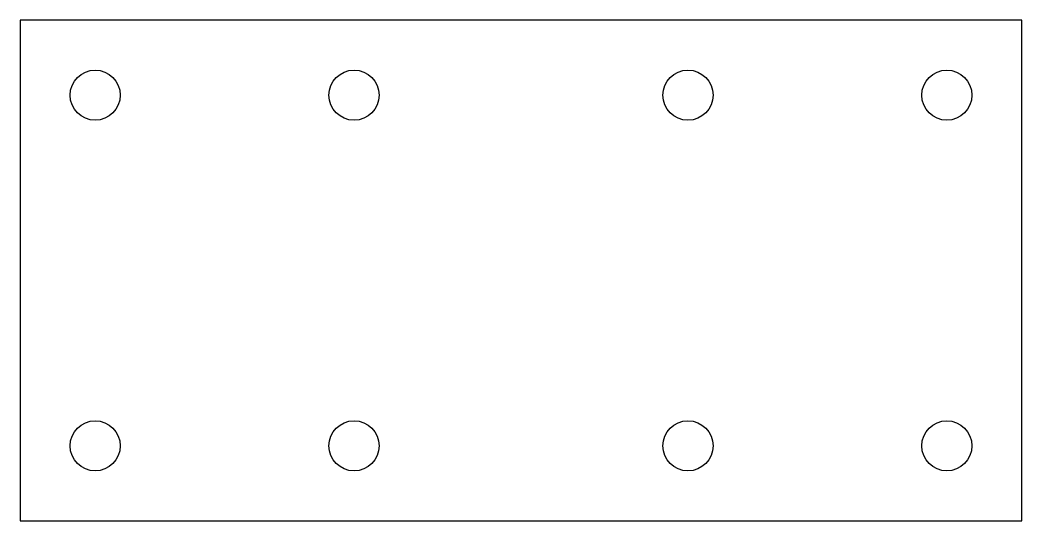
# Model space of a CAD drawing. Header units: millimetres. Extents: x -100 to 100, y -50 to 50.
import ezdxf

# ---------------------------------------------------------------- set-up
doc = ezdxf.new("R2010")
doc.units = ezdxf.units.MM

msp = doc.modelspace()

# ---------------------------------------------------------------- linework, layer by layer
msp.add_lwpolyline([(-100, -50), (100, -50), (100, 50), (-100, 50)], close=True)
for centre in [(-85, 35), (-33.33, 35), (33.33, 35), (85, 35), (-85, -35), (-33.33, -35), (33.33, -35), (85, -35)]:
    msp.add_circle(centre, 5)

doc.saveas('drawing.dxf')
